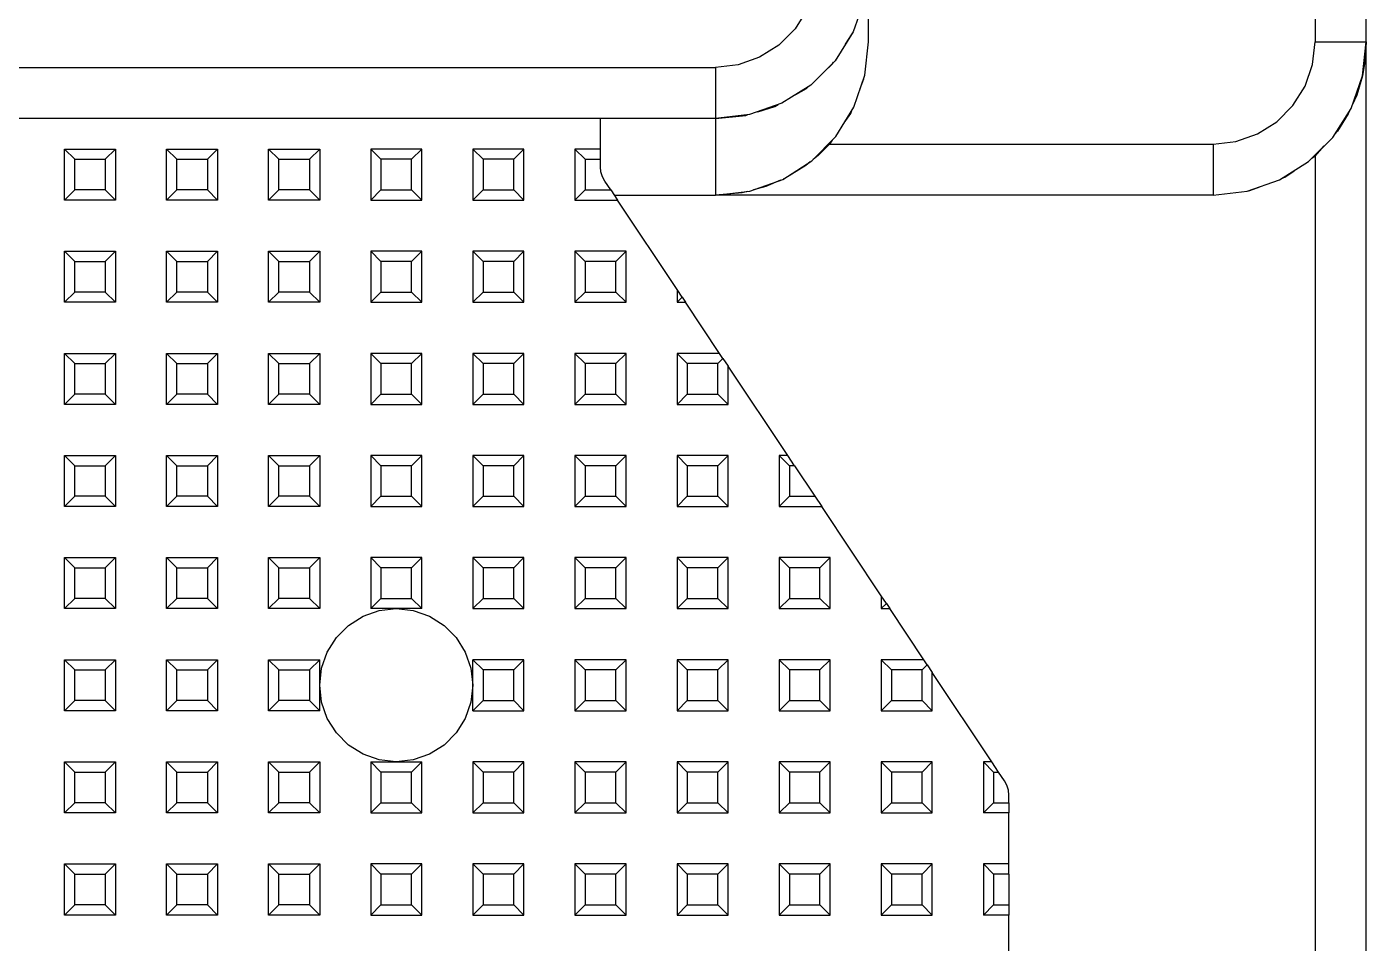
# Model space of a CAD drawing. Header units: millimetres. Extents: x 0 to 125, y 0 to 180.
# Drawn here: x 96.41 to 122.65, y 20.65 to 38.6 of the extents above; entities that cross this region are included whole.
import ezdxf

# ---------------------------------------------------------------- set-up
doc = ezdxf.new("R2010")
doc.units = ezdxf.units.MM

# ---------------------------------------------------------------- blocks, each defined once
blk = doc.blocks.new('CHINT_7200accf6e0c55f6a13e2ec68f27ea84_FACE_0')
at = {"color": 141, "linetype": 'Continuous', "true_color": 0x40d9ff}
for p, q in [((107.65, 36.2), (107.65, 36.8)), ((109.9, 36.8), (109.9, 35.3)), ((112.114, 36.3), (112.136, 36.3)), ((112.189, 36.376), (112.136, 36.3)), ((121.65, 36.064), (121.828, 36.262)), ((97.35, 36), (97.15, 36.2)), ((97.15, 36.2), (98.15, 36.2)), ((97.15, 35.2), (97.15, 36.2)), ((97.35, 36), (97.95, 36)), ((97.35, 35.4), (97.35, 36)), ((97.95, 36), (98.15, 36.2)), ((97.95, 36), (97.95, 35.4)), ((98.15, 36.2), (98.15, 35.2)), ((99.35, 36), (99.15, 36.2)), ((99.15, 36.2), (100.15, 36.2)), ((99.15, 35.2), (99.15, 36.2)), ((99.35, 36), (99.95, 36)), ((99.35, 35.4), (99.35, 36)), ((99.95, 36), (100.15, 36.2)), ((99.95, 36), (99.95, 35.4)), ((100.15, 36.2), (100.15, 35.2)), ((101.35, 36), (101.15, 36.2)), ((101.15, 36.2), (102.15, 36.2)), ((101.15, 35.2), (101.15, 36.2)), ((101.35, 36), (101.95, 36)), ((101.35, 35.4), (101.35, 36)), ((101.95, 36), (102.15, 36.2)), ((101.95, 36), (101.95, 35.4)), ((102.15, 36.2), (102.15, 35.2)), ((103.35, 36), (103.15, 36.2)), ((103.15, 36.2), (103.15, 35.2)), ((104.15, 36.2), (103.15, 36.2)), ((103.95, 36), (103.35, 36)), ((103.35, 36), (103.35, 35.4)), ((103.95, 36), (104.15, 36.2)), ((103.95, 35.4), (103.95, 36)), ((104.15, 35.2), (104.15, 36.2)), ((105.35, 36), (105.15, 36.2)), ((105.15, 36.2), (105.15, 35.2)), ((106.15, 36.2), (105.15, 36.2)), ((105.95, 36), (105.35, 36)), ((105.35, 36), (105.35, 35.4)), ((105.95, 36), (106.15, 36.2)), ((105.95, 35.4), (105.95, 36)), ((106.15, 35.2), (106.15, 36.2)), ((107.35, 36), (107.15, 36.2)), ((107.15, 36.2), (107.15, 35.2)), ((107.65, 36.2), (107.15, 36.2)), ((107.35, 36), (107.35, 35.4)), ((121.65, 36.064), (121.584, 36.018)), ((97.35, 35.4), (97.15, 35.2)), ((98.15, 35.2), (97.15, 35.2)), ((97.95, 35.4), (97.35, 35.4)), ((97.95, 35.4), (98.15, 35.2)), ((99.35, 35.4), (99.15, 35.2)), ((100.15, 35.2), (99.15, 35.2)), ((99.95, 35.4), (99.35, 35.4)), ((99.95, 35.4), (100.15, 35.2)), ((101.35, 35.4), (101.15, 35.2)), ((102.15, 35.2), (101.15, 35.2)), ((101.95, 35.4), (101.35, 35.4)), ((101.95, 35.4), (102.15, 35.2)), ((103.35, 35.4), (103.15, 35.2)), ((103.15, 35.2), (104.15, 35.2)), ((103.35, 35.4), (103.95, 35.4)), ((103.95, 35.4), (104.15, 35.2)), ((105.35, 35.4), (105.15, 35.2)), ((105.15, 35.2), (106.15, 35.2)), ((105.35, 35.4), (105.95, 35.4)), ((105.95, 35.4), (106.15, 35.2)), ((107.35, 35.4), (107.15, 35.2)), ((107.15, 35.2), (107.983, 35.2)), ((107.917, 35.3), (109.9, 35.3)), ((109.15, 33.45), (107.983, 35.2)), ((97.35, 34), (97.15, 34.2)), ((97.15, 34.2), (98.15, 34.2)), ((97.15, 33.2), (97.15, 34.2)), ((97.95, 34), (98.15, 34.2)), ((98.15, 34.2), (98.15, 33.2)), ((99.35, 34), (99.15, 34.2)), ((99.15, 34.2), (100.15, 34.2)), ((99.15, 33.2), (99.15, 34.2)), ((99.95, 34), (100.15, 34.2)), ((100.15, 34.2), (100.15, 33.2)), ((101.35, 34), (101.15, 34.2)), ((101.15, 34.2), (102.15, 34.2)), ((101.15, 33.2), (101.15, 34.2)), ((101.95, 34), (102.15, 34.2)), ((102.15, 34.2), (102.15, 33.2)), ((103.35, 34), (103.15, 34.2)), ((104.15, 34.2), (103.15, 34.2)), ((103.15, 34.2), (103.15, 33.2)), ((103.95, 34), (104.15, 34.2)), ((104.15, 33.2), (104.15, 34.2)), ((105.35, 34), (105.15, 34.2)), ((105.15, 34.2), (105.15, 33.2)), ((106.15, 34.2), (105.15, 34.2)), ((105.95, 34), (106.15, 34.2)), ((106.15, 33.2), (106.15, 34.2)), ((107.35, 34), (107.15, 34.2)), ((107.15, 34.2), (107.15, 33.2)), ((108.15, 34.2), (107.15, 34.2)), ((107.95, 34), (108.15, 34.2)), ((108.15, 33.2), (108.15, 34.2)), ((97.35, 34), (97.95, 34)), ((97.35, 33.4), (97.35, 34)), ((97.95, 34), (97.95, 33.4)), ((99.35, 34), (99.95, 34)), ((99.35, 33.4), (99.35, 34)), ((99.95, 34), (99.95, 33.4)), ((101.35, 34), (101.95, 34)), ((101.35, 33.4), (101.35, 34)), ((101.95, 34), (101.95, 33.4)), ((103.95, 34), (103.35, 34)), ((103.35, 34), (103.35, 33.4)), ((103.95, 33.4), (103.95, 34)), ((105.95, 34), (105.35, 34)), ((105.35, 34), (105.35, 33.4)), ((105.95, 33.4), (105.95, 34)), ((107.95, 34), (107.35, 34)), ((107.35, 34), (107.35, 33.4)), ((107.95, 33.4), (107.95, 34)), ((97.35, 33.4), (97.15, 33.2)), ((97.95, 33.4), (97.35, 33.4)), ((97.95, 33.4), (98.15, 33.2)), ((99.35, 33.4), (99.15, 33.2)), ((99.95, 33.4), (99.35, 33.4)), ((99.95, 33.4), (100.15, 33.2)), ((101.35, 33.4), (101.15, 33.2)), ((101.95, 33.4), (101.35, 33.4)), ((101.95, 33.4), (102.15, 33.2)), ((103.35, 33.4), (103.15, 33.2)), ((103.35, 33.4), (103.95, 33.4)), ((103.95, 33.4), (104.15, 33.2)), ((105.35, 33.4), (105.15, 33.2)), ((105.35, 33.4), (105.95, 33.4)), ((105.95, 33.4), (106.15, 33.2)), ((107.35, 33.4), (107.15, 33.2)), ((107.35, 33.4), (107.95, 33.4)), ((107.95, 33.4), (108.15, 33.2)), ((109.25, 33.3), (109.15, 33.45)), ((109.15, 33.45), (109.15, 33.2)), ((98.15, 33.2), (97.15, 33.2)), ((100.15, 33.2), (99.15, 33.2)), ((102.15, 33.2), (101.15, 33.2)), ((103.15, 33.2), (104.15, 33.2)), ((105.15, 33.2), (106.15, 33.2)), ((107.15, 33.2), (108.15, 33.2)), ((109.25, 33.3), (109.15, 33.2)), ((109.15, 33.2), (109.317, 33.2)), ((109.25, 33.3), (109.317, 33.2)), ((109.983, 32.2), (109.317, 33.2)), ((97.35, 32), (97.15, 32.2)), ((97.15, 32.2), (98.15, 32.2)), ((97.15, 31.2), (97.15, 32.2)), ((97.95, 32), (98.15, 32.2)), ((98.15, 32.2), (98.15, 31.2)), ((99.35, 32), (99.15, 32.2)), ((99.15, 32.2), (100.15, 32.2)), ((99.15, 31.2), (99.15, 32.2)), ((99.95, 32), (100.15, 32.2)), ((100.15, 32.2), (100.15, 31.2)), ((101.35, 32), (101.15, 32.2)), ((101.15, 32.2), (102.15, 32.2)), ((101.15, 31.2), (101.15, 32.2)), ((101.95, 32), (102.15, 32.2)), ((102.15, 32.2), (102.15, 31.2)), ((103.35, 32), (103.15, 32.2)), ((103.15, 32.2), (103.15, 31.2)), ((104.15, 32.2), (103.15, 32.2)), ((103.95, 32), (104.15, 32.2)), ((104.15, 31.2), (104.15, 32.2)), ((105.35, 32), (105.15, 32.2)), ((106.15, 32.2), (105.15, 32.2)), ((105.15, 32.2), (105.15, 31.2)), ((105.95, 32), (106.15, 32.2)), ((106.15, 31.2), (106.15, 32.2)), ((107.35, 32), (107.15, 32.2)), ((107.15, 32.2), (107.15, 31.2)), ((108.15, 32.2), (107.15, 32.2)), ((107.95, 32), (108.15, 32.2)), ((108.15, 31.2), (108.15, 32.2)), ((109.35, 32), (109.15, 32.2)), ((109.15, 32.2), (109.15, 31.2)), ((109.983, 32.2), (109.15, 32.2)), ((109.95, 32), (110.05, 32.1)), ((110.05, 32.1), (109.983, 32.2)), ((110.05, 32.1), (110.15, 31.95)), ((97.35, 32), (97.95, 32)), ((97.35, 31.4), (97.35, 32)), ((97.95, 32), (97.95, 31.4)), ((99.35, 32), (99.95, 32)), ((99.35, 31.4), (99.35, 32)), ((99.95, 32), (99.95, 31.4)), ((101.35, 32), (101.95, 32)), ((101.35, 31.4), (101.35, 32)), ((101.95, 32), (101.95, 31.4)), ((103.95, 32), (103.35, 32)), ((103.35, 32), (103.35, 31.4)), ((103.95, 31.4), (103.95, 32)), ((105.95, 32), (105.35, 32)), ((105.35, 32), (105.35, 31.4)), ((105.95, 31.4), (105.95, 32)), ((107.95, 32), (107.35, 32)), ((107.35, 32), (107.35, 31.4)), ((107.95, 31.4), (107.95, 32)), ((109.95, 32), (109.35, 32)), ((109.35, 32), (109.35, 31.4)), ((109.95, 31.4), (109.95, 32)), ((111.317, 30.2), (110.15, 31.95)), ((110.15, 31.2), (110.15, 31.95)), ((97.35, 31.4), (97.15, 31.2)), ((97.95, 31.4), (97.35, 31.4)), ((97.95, 31.4), (98.15, 31.2)), ((99.35, 31.4), (99.15, 31.2)), ((99.95, 31.4), (99.35, 31.4)), ((99.95, 31.4), (100.15, 31.2)), ((101.35, 31.4), (101.15, 31.2)), ((101.95, 31.4), (101.35, 31.4)), ((101.95, 31.4), (102.15, 31.2)), ((103.35, 31.4), (103.15, 31.2)), ((103.35, 31.4), (103.95, 31.4)), ((103.95, 31.4), (104.15, 31.2)), ((105.35, 31.4), (105.15, 31.2)), ((105.35, 31.4), (105.95, 31.4)), ((105.95, 31.4), (106.15, 31.2)), ((107.35, 31.4), (107.15, 31.2)), ((107.35, 31.4), (107.95, 31.4)), ((107.95, 31.4), (108.15, 31.2)), ((109.35, 31.4), (109.15, 31.2)), ((109.35, 31.4), (109.95, 31.4)), ((109.95, 31.4), (110.15, 31.2)), ((98.15, 31.2), (97.15, 31.2)), ((100.15, 31.2), (99.15, 31.2)), ((102.15, 31.2), (101.15, 31.2)), ((103.15, 31.2), (104.15, 31.2)), ((105.15, 31.2), (106.15, 31.2)), ((107.15, 31.2), (108.15, 31.2)), ((109.15, 31.2), (110.15, 31.2)), ((97.35, 30), (97.15, 30.2)), ((97.15, 30.2), (98.15, 30.2)), ((97.15, 29.2), (97.15, 30.2)), ((97.95, 30), (98.15, 30.2)), ((98.15, 30.2), (98.15, 29.2)), ((99.35, 30), (99.15, 30.2)), ((99.15, 30.2), (100.15, 30.2)), ((99.15, 29.2), (99.15, 30.2)), ((99.95, 30), (100.15, 30.2)), ((100.15, 30.2), (100.15, 29.2)), ((101.35, 30), (101.15, 30.2)), ((101.15, 30.2), (102.15, 30.2)), ((101.15, 29.2), (101.15, 30.2)), ((101.95, 30), (102.15, 30.2)), ((102.15, 30.2), (102.15, 29.2)), ((103.35, 30), (103.15, 30.2)), ((103.15, 30.2), (103.15, 29.2)), ((104.15, 30.2), (103.15, 30.2)), ((103.95, 30), (104.15, 30.2)), ((104.15, 29.2), (104.15, 30.2)), ((105.35, 30), (105.15, 30.2)), ((105.15, 30.2), (105.15, 29.2)), ((106.15, 30.2), (105.15, 30.2)), ((105.95, 30), (106.15, 30.2)), ((106.15, 29.2), (106.15, 30.2)), ((107.35, 30), (107.15, 30.2)), ((107.15, 30.2), (107.15, 29.2)), ((108.15, 30.2), (107.15, 30.2)), ((107.95, 30), (108.15, 30.2)), ((108.15, 29.2), (108.15, 30.2)), ((109.35, 30), (109.15, 30.2)), ((109.15, 30.2), (109.15, 29.2)), ((110.15, 30.2), (109.15, 30.2)), ((109.95, 30), (110.15, 30.2)), ((110.15, 29.2), (110.15, 30.2)), ((111.35, 30), (111.15, 30.2)), ((111.15, 30.2), (111.15, 29.2)), ((111.317, 30.2), (111.15, 30.2)), ((111.45, 30), (111.317, 30.2)), ((97.35, 30), (97.95, 30)), ((97.35, 29.4), (97.35, 30)), ((97.95, 30), (97.95, 29.4)), ((99.35, 30), (99.95, 30)), ((99.35, 29.4), (99.35, 30)), ((99.95, 30), (99.95, 29.4)), ((101.35, 30), (101.95, 30)), ((101.35, 29.4), (101.35, 30)), ((101.95, 30), (101.95, 29.4)), ((103.95, 30), (103.35, 30)), ((103.35, 30), (103.35, 29.4)), ((103.95, 29.4), (103.95, 30)), ((105.95, 30), (105.35, 30)), ((105.35, 30), (105.35, 29.4)), ((105.95, 29.4), (105.95, 30)), ((107.95, 30), (107.35, 30)), ((107.35, 30), (107.35, 29.4)), ((107.95, 29.4), (107.95, 30)), ((109.95, 30), (109.35, 30)), ((109.35, 30), (109.35, 29.4)), ((109.95, 29.4), (109.95, 30)), ((111.45, 30), (111.35, 30)), ((111.35, 30), (111.35, 29.4)), ((111.45, 30), (111.85, 29.4)), ((97.35, 29.4), (97.15, 29.2)), ((97.95, 29.4), (97.35, 29.4)), ((97.95, 29.4), (98.15, 29.2)), ((99.35, 29.4), (99.15, 29.2)), ((99.95, 29.4), (99.35, 29.4)), ((99.95, 29.4), (100.15, 29.2)), ((101.35, 29.4), (101.15, 29.2)), ((101.95, 29.4), (101.35, 29.4)), ((101.95, 29.4), (102.15, 29.2)), ((103.35, 29.4), (103.15, 29.2)), ((103.35, 29.4), (103.95, 29.4)), ((103.95, 29.4), (104.15, 29.2)), ((105.35, 29.4), (105.15, 29.2)), ((105.35, 29.4), (105.95, 29.4)), ((105.95, 29.4), (106.15, 29.2)), ((107.35, 29.4), (107.15, 29.2)), ((107.35, 29.4), (107.95, 29.4)), ((107.95, 29.4), (108.15, 29.2)), ((109.35, 29.4), (109.15, 29.2)), ((109.35, 29.4), (109.95, 29.4)), ((109.95, 29.4), (110.15, 29.2)), ((111.35, 29.4), (111.15, 29.2)), ((111.35, 29.4), (111.85, 29.4)), ((111.85, 29.4), (111.983, 29.2)), ((98.15, 29.2), (97.15, 29.2)), ((100.15, 29.2), (99.15, 29.2)), ((102.15, 29.2), (101.15, 29.2)), ((103.15, 29.2), (104.15, 29.2)), ((105.15, 29.2), (106.15, 29.2)), ((107.15, 29.2), (108.15, 29.2)), ((109.15, 29.2), (110.15, 29.2)), ((111.15, 29.2), (111.983, 29.2)), ((113.15, 27.45), (111.983, 29.2)), ((97.35, 28), (97.15, 28.2)), ((97.15, 28.2), (98.15, 28.2)), ((97.15, 27.2), (97.15, 28.2)), ((97.95, 28), (98.15, 28.2)), ((98.15, 28.2), (98.15, 27.2)), ((99.35, 28), (99.15, 28.2)), ((99.15, 28.2), (100.15, 28.2)), ((99.15, 27.2), (99.15, 28.2)), ((99.95, 28), (100.15, 28.2)), ((100.15, 28.2), (100.15, 27.2)), ((101.35, 28), (101.15, 28.2)), ((101.15, 28.2), (102.15, 28.2)), ((101.15, 27.2), (101.15, 28.2)), ((101.95, 28), (102.15, 28.2)), ((102.15, 28.2), (102.15, 27.2)), ((103.35, 28), (103.15, 28.2)), ((104.15, 28.2), (103.15, 28.2)), ((103.15, 28.2), (103.15, 27.2)), ((103.95, 28), (104.15, 28.2)), ((104.15, 27.2), (104.15, 28.2)), ((105.35, 28), (105.15, 28.2)), ((105.15, 28.2), (105.15, 27.2)), ((106.15, 28.2), (105.15, 28.2)), ((105.95, 28), (106.15, 28.2)), ((106.15, 27.2), (106.15, 28.2)), ((107.35, 28), (107.15, 28.2)), ((107.15, 28.2), (107.15, 27.2)), ((108.15, 28.2), (107.15, 28.2)), ((107.95, 28), (108.15, 28.2)), ((108.15, 27.2), (108.15, 28.2)), ((109.35, 28), (109.15, 28.2)), ((109.15, 28.2), (109.15, 27.2)), ((110.15, 28.2), (109.15, 28.2)), ((109.95, 28), (110.15, 28.2)), ((110.15, 27.2), (110.15, 28.2)), ((111.35, 28), (111.15, 28.2)), ((112.15, 28.2), (111.15, 28.2)), ((111.15, 28.2), (111.15, 27.2)), ((111.95, 28), (112.15, 28.2)), ((112.15, 27.2), (112.15, 28.2)), ((97.35, 28), (97.95, 28)), ((97.35, 27.4), (97.35, 28)), ((97.95, 28), (97.95, 27.4)), ((99.35, 28), (99.95, 28)), ((99.35, 27.4), (99.35, 28)), ((99.95, 28), (99.95, 27.4)), ((101.35, 28), (101.95, 28)), ((101.35, 27.4), (101.35, 28)), ((101.95, 28), (101.95, 27.4)), ((103.95, 28), (103.35, 28)), ((103.35, 28), (103.35, 27.4)), ((103.95, 27.4), (103.95, 28)), ((105.95, 28), (105.35, 28)), ((105.35, 28), (105.35, 27.4)), ((105.95, 27.4), (105.95, 28)), ((107.95, 28), (107.35, 28)), ((107.35, 28), (107.35, 27.4)), ((107.95, 27.4), (107.95, 28)), ((109.95, 28), (109.35, 28)), ((109.35, 28), (109.35, 27.4)), ((109.95, 27.4), (109.95, 28)), ((111.95, 28), (111.35, 28)), ((111.35, 28), (111.35, 27.4)), ((111.95, 27.4), (111.95, 28)), ((97.35, 27.4), (97.15, 27.2)), ((97.95, 27.4), (97.35, 27.4)), ((97.95, 27.4), (98.15, 27.2)), ((99.35, 27.4), (99.15, 27.2)), ((99.95, 27.4), (99.35, 27.4)), ((99.95, 27.4), (100.15, 27.2)), ((101.35, 27.4), (101.15, 27.2)), ((101.95, 27.4), (101.35, 27.4)), ((101.95, 27.4), (102.15, 27.2)), ((103.35, 27.4), (103.15, 27.2)), ((103.35, 27.4), (103.95, 27.4)), ((103.95, 27.4), (104.15, 27.2)), ((105.35, 27.4), (105.15, 27.2)), ((105.35, 27.4), (105.95, 27.4)), ((105.95, 27.4), (106.15, 27.2)), ((107.35, 27.4), (107.15, 27.2)), ((107.35, 27.4), (107.95, 27.4)), ((107.95, 27.4), (108.15, 27.2)), ((109.35, 27.4), (109.15, 27.2)), ((109.35, 27.4), (109.95, 27.4)), ((109.95, 27.4), (110.15, 27.2)), ((111.35, 27.4), (111.15, 27.2)), ((111.35, 27.4), (111.95, 27.4)), ((111.95, 27.4), (112.15, 27.2)), ((113.25, 27.3), (113.15, 27.45)), ((113.15, 27.45), (113.15, 27.2)), ((113.25, 27.3), (113.15, 27.2)), ((113.25, 27.3), (113.317, 27.2)), ((98.15, 27.2), (97.15, 27.2)), ((100.15, 27.2), (99.15, 27.2)), ((102.15, 27.2), (101.15, 27.2)), ((105.15, 27.2), (106.15, 27.2)), ((107.15, 27.2), (108.15, 27.2)), ((109.15, 27.2), (110.15, 27.2)), ((111.15, 27.2), (112.15, 27.2)), ((113.15, 27.2), (113.317, 27.2)), ((113.983, 26.2), (113.317, 27.2)), ((97.35, 26), (97.15, 26.2)), ((97.15, 26.2), (98.15, 26.2)), ((97.15, 25.2), (97.15, 26.2)), ((97.35, 26), (97.95, 26)), ((97.35, 25.4), (97.35, 26)), ((97.95, 26), (98.15, 26.2)), ((97.95, 26), (97.95, 25.4)), ((98.15, 26.2), (98.15, 25.2)), ((99.35, 26), (99.15, 26.2)), ((99.15, 26.2), (100.15, 26.2)), ((99.15, 25.2), (99.15, 26.2)), ((99.35, 26), (99.95, 26)), ((99.35, 25.4), (99.35, 26)), ((99.95, 26), (100.15, 26.2)), ((99.95, 26), (99.95, 25.4)), ((100.15, 26.2), (100.15, 25.2)), ((101.35, 26), (101.15, 26.2)), ((101.15, 26.2), (102.15, 26.2)), ((101.15, 25.2), (101.15, 26.2)), ((101.35, 26), (101.95, 26)), ((101.35, 25.4), (101.35, 26)), ((101.95, 26), (102.15, 26.2)), ((101.95, 26), (101.95, 25.4)), ((105.35, 26), (105.15, 26.2)), ((106.15, 26.2), (105.15, 26.2)), ((105.95, 26), (105.35, 26)), ((105.35, 26), (105.35, 25.4)), ((105.95, 26), (106.15, 26.2)), ((105.95, 25.4), (105.95, 26)), ((106.15, 25.2), (106.15, 26.2)), ((107.35, 26), (107.15, 26.2)), ((107.15, 26.2), (107.15, 25.2)), ((108.15, 26.2), (107.15, 26.2)), ((107.95, 26), (107.35, 26)), ((107.35, 26), (107.35, 25.4)), ((107.95, 26), (108.15, 26.2)), ((107.95, 25.4), (107.95, 26)), ((108.15, 25.2), (108.15, 26.2)), ((109.35, 26), (109.15, 26.2)), ((109.15, 26.2), (109.15, 25.2)), ((110.15, 26.2), (109.15, 26.2)), ((109.95, 26), (109.35, 26)), ((109.35, 26), (109.35, 25.4)), ((109.95, 26), (110.15, 26.2)), ((109.95, 25.4), (109.95, 26)), ((110.15, 25.2), (110.15, 26.2)), ((111.35, 26), (111.15, 26.2)), ((111.15, 26.2), (111.15, 25.2)), ((112.15, 26.2), (111.15, 26.2)), ((111.95, 26), (111.35, 26)), ((111.35, 26), (111.35, 25.4)), ((111.95, 26), (112.15, 26.2)), ((111.95, 25.4), (111.95, 26)), ((112.15, 25.2), (112.15, 26.2)), ((113.35, 26), (113.15, 26.2)), ((113.15, 26.2), (113.15, 25.2)), ((113.983, 26.2), (113.15, 26.2)), ((113.95, 26), (113.35, 26)), ((113.35, 26), (113.35, 25.4)), ((113.95, 26), (114.05, 26.1)), ((113.95, 25.4), (113.95, 26)), ((114.05, 26.1), (113.983, 26.2)), ((114.05, 26.1), (114.15, 25.95)), ((115.317, 24.2), (114.15, 25.95)), ((114.15, 25.2), (114.15, 25.95)), ((97.35, 25.4), (97.15, 25.2)), ((98.15, 25.2), (97.15, 25.2)), ((97.95, 25.4), (97.35, 25.4)), ((97.95, 25.4), (98.15, 25.2)), ((99.35, 25.4), (99.15, 25.2)), ((100.15, 25.2), (99.15, 25.2)), ((99.95, 25.4), (99.35, 25.4)), ((99.95, 25.4), (100.15, 25.2)), ((101.35, 25.4), (101.15, 25.2)), ((102.15, 25.2), (101.15, 25.2)), ((101.95, 25.4), (101.35, 25.4)), ((101.95, 25.4), (102.15, 25.2)), ((105.35, 25.4), (105.15, 25.2)), ((105.15, 25.2), (106.15, 25.2)), ((105.35, 25.4), (105.95, 25.4)), ((105.95, 25.4), (106.15, 25.2)), ((107.35, 25.4), (107.15, 25.2)), ((107.15, 25.2), (108.15, 25.2)), ((107.35, 25.4), (107.95, 25.4)), ((107.95, 25.4), (108.15, 25.2)), ((109.35, 25.4), (109.15, 25.2)), ((109.15, 25.2), (110.15, 25.2)), ((109.35, 25.4), (109.95, 25.4)), ((109.95, 25.4), (110.15, 25.2)), ((111.35, 25.4), (111.15, 25.2)), ((111.15, 25.2), (112.15, 25.2)), ((111.35, 25.4), (111.95, 25.4)), ((111.95, 25.4), (112.15, 25.2)), ((113.35, 25.4), (113.15, 25.2)), ((113.15, 25.2), (114.15, 25.2)), ((113.35, 25.4), (113.95, 25.4)), ((113.95, 25.4), (114.15, 25.2)), ((97.35, 24), (97.15, 24.2)), ((97.15, 24.2), (98.15, 24.2)), ((97.15, 23.2), (97.15, 24.2)), ((97.95, 24), (98.15, 24.2)), ((98.15, 24.2), (98.15, 23.2)), ((99.35, 24), (99.15, 24.2)), ((99.15, 24.2), (100.15, 24.2)), ((99.15, 23.2), (99.15, 24.2)), ((99.95, 24), (100.15, 24.2)), ((100.15, 24.2), (100.15, 23.2)), ((101.35, 24), (101.15, 24.2)), ((101.15, 24.2), (102.15, 24.2)), ((101.15, 23.2), (101.15, 24.2)), ((101.95, 24), (102.15, 24.2)), ((102.15, 24.2), (102.15, 23.2)), ((103.35, 24), (103.15, 24.2)), ((103.15, 24.2), (103.15, 23.2)), ((103.95, 24), (104.15, 24.2)), ((104.15, 23.2), (104.15, 24.2)), ((105.35, 24), (105.15, 24.2)), ((105.15, 24.2), (105.15, 23.2)), ((106.15, 24.2), (105.15, 24.2)), ((105.95, 24), (106.15, 24.2)), ((106.15, 23.2), (106.15, 24.2)), ((107.35, 24), (107.15, 24.2)), ((107.15, 24.2), (107.15, 23.2)), ((108.15, 24.2), (107.15, 24.2)), ((107.95, 24), (108.15, 24.2)), ((108.15, 23.2), (108.15, 24.2)), ((109.35, 24), (109.15, 24.2)), ((109.15, 24.2), (109.15, 23.2)), ((110.15, 24.2), (109.15, 24.2)), ((109.95, 24), (110.15, 24.2)), ((110.15, 23.2), (110.15, 24.2)), ((111.35, 24), (111.15, 24.2)), ((111.15, 24.2), (111.15, 23.2)), ((112.15, 24.2), (111.15, 24.2)), ((111.95, 24), (112.15, 24.2)), ((112.15, 23.2), (112.15, 24.2)), ((113.35, 24), (113.15, 24.2)), ((113.15, 24.2), (113.15, 23.2)), ((114.15, 24.2), (113.15, 24.2)), ((113.95, 24), (114.15, 24.2)), ((114.15, 23.2), (114.15, 24.2)), ((115.35, 24), (115.15, 24.2)), ((115.15, 24.2), (115.15, 23.2)), ((115.317, 24.2), (115.15, 24.2)), ((97.35, 24), (97.95, 24)), ((97.35, 23.4), (97.35, 24)), ((97.95, 24), (97.95, 23.4)), ((99.35, 24), (99.95, 24)), ((99.35, 23.4), (99.35, 24)), ((99.95, 24), (99.95, 23.4)), ((101.35, 24), (101.95, 24)), ((101.35, 23.4), (101.35, 24)), ((101.95, 24), (101.95, 23.4)), ((103.35, 24), (103.35, 23.4)), ((103.95, 24), (103.35, 24)), ((103.95, 23.4), (103.95, 24)), ((105.95, 24), (105.35, 24)), ((105.35, 24), (105.35, 23.4)), ((105.95, 23.4), (105.95, 24)), ((107.95, 24), (107.35, 24)), ((107.35, 24), (107.35, 23.4)), ((107.95, 23.4), (107.95, 24)), ((109.95, 24), (109.35, 24)), ((109.35, 24), (109.35, 23.4)), ((109.95, 23.4), (109.95, 24)), ((111.95, 24), (111.35, 24)), ((111.35, 24), (111.35, 23.4)), ((111.95, 23.4), (111.95, 24)), ((113.95, 24), (113.35, 24)), ((113.35, 24), (113.35, 23.4)), ((113.95, 23.4), (113.95, 24)), ((115.35, 24), (115.35, 23.4)), ((97.35, 23.4), (97.15, 23.2)), ((97.95, 23.4), (97.35, 23.4)), ((97.95, 23.4), (98.15, 23.2)), ((99.35, 23.4), (99.15, 23.2)), ((99.95, 23.4), (99.35, 23.4)), ((99.95, 23.4), (100.15, 23.2)), ((101.35, 23.4), (101.15, 23.2)), ((101.95, 23.4), (101.35, 23.4)), ((101.95, 23.4), (102.15, 23.2)), ((103.35, 23.4), (103.15, 23.2)), ((103.35, 23.4), (103.95, 23.4)), ((103.95, 23.4), (104.15, 23.2)), ((105.35, 23.4), (105.15, 23.2)), ((105.35, 23.4), (105.95, 23.4)), ((105.95, 23.4), (106.15, 23.2)), ((107.35, 23.4), (107.15, 23.2)), ((107.35, 23.4), (107.95, 23.4)), ((107.95, 23.4), (108.15, 23.2)), ((109.35, 23.4), (109.15, 23.2)), ((109.35, 23.4), (109.95, 23.4)), ((109.95, 23.4), (110.15, 23.2)), ((111.35, 23.4), (111.15, 23.2)), ((111.35, 23.4), (111.95, 23.4)), ((111.95, 23.4), (112.15, 23.2)), ((113.35, 23.4), (113.15, 23.2)), ((113.35, 23.4), (113.95, 23.4)), ((113.95, 23.4), (114.15, 23.2)), ((115.35, 23.4), (115.15, 23.2)), ((98.15, 23.2), (97.15, 23.2)), ((100.15, 23.2), (99.15, 23.2)), ((102.15, 23.2), (101.15, 23.2)), ((103.15, 23.2), (104.15, 23.2)), ((105.15, 23.2), (106.15, 23.2)), ((107.15, 23.2), (108.15, 23.2)), ((109.15, 23.2), (110.15, 23.2)), ((111.15, 23.2), (112.15, 23.2)), ((113.15, 23.2), (114.15, 23.2)), ((115.65, 23.2), (115.15, 23.2)), ((115.65, 22.2), (115.65, 23.2)), ((97.35, 22), (97.15, 22.2)), ((97.15, 22.2), (98.15, 22.2)), ((97.15, 21.2), (97.15, 22.2)), ((97.95, 22), (98.15, 22.2)), ((98.15, 22.2), (98.15, 21.2)), ((99.35, 22), (99.15, 22.2)), ((99.15, 22.2), (100.15, 22.2)), ((99.15, 21.2), (99.15, 22.2)), ((99.95, 22), (100.15, 22.2)), ((100.15, 22.2), (100.15, 21.2)), ((101.35, 22), (101.15, 22.2)), ((101.15, 22.2), (102.15, 22.2)), ((101.15, 21.2), (101.15, 22.2)), ((101.95, 22), (102.15, 22.2)), ((102.15, 22.2), (102.15, 21.2)), ((103.35, 22), (103.15, 22.2)), ((103.15, 22.2), (103.15, 21.2)), ((104.15, 22.2), (103.15, 22.2)), ((103.95, 22), (104.15, 22.2)), ((104.15, 21.2), (104.15, 22.2)), ((105.35, 22), (105.15, 22.2)), ((105.15, 22.2), (105.15, 21.2)), ((106.15, 22.2), (105.15, 22.2)), ((105.95, 22), (106.15, 22.2)), ((106.15, 21.2), (106.15, 22.2)), ((107.35, 22), (107.15, 22.2)), ((107.15, 22.2), (107.15, 21.2)), ((108.15, 22.2), (107.15, 22.2)), ((107.95, 22), (108.15, 22.2)), ((108.15, 21.2), (108.15, 22.2)), ((109.35, 22), (109.15, 22.2)), ((109.15, 22.2), (109.15, 21.2)), ((110.15, 22.2), (109.15, 22.2)), ((109.95, 22), (110.15, 22.2)), ((110.15, 21.2), (110.15, 22.2)), ((111.35, 22), (111.15, 22.2)), ((111.15, 22.2), (111.15, 21.2)), ((112.15, 22.2), (111.15, 22.2)), ((111.95, 22), (112.15, 22.2)), ((112.15, 21.2), (112.15, 22.2)), ((113.35, 22), (113.15, 22.2)), ((113.15, 22.2), (113.15, 21.2)), ((114.15, 22.2), (113.15, 22.2)), ((113.95, 22), (114.15, 22.2)), ((114.15, 21.2), (114.15, 22.2)), ((115.35, 22), (115.15, 22.2)), ((115.15, 22.2), (115.15, 21.2)), ((115.65, 22.2), (115.15, 22.2)), ((115.65, 22), (115.65, 22.2)), ((97.35, 22), (97.95, 22)), ((97.35, 21.4), (97.35, 22)), ((97.95, 22), (97.95, 21.4)), ((99.35, 22), (99.95, 22)), ((99.35, 21.4), (99.35, 22)), ((99.95, 22), (99.95, 21.4)), ((101.35, 22), (101.95, 22)), ((101.35, 21.4), (101.35, 22)), ((101.95, 22), (101.95, 21.4)), ((103.95, 22), (103.35, 22)), ((103.35, 22), (103.35, 21.4)), ((103.95, 21.4), (103.95, 22)), ((105.95, 22), (105.35, 22)), ((105.35, 22), (105.35, 21.4)), ((105.95, 21.4), (105.95, 22)), ((107.95, 22), (107.35, 22)), ((107.35, 22), (107.35, 21.4)), ((107.95, 21.4), (107.95, 22)), ((109.95, 22), (109.35, 22)), ((109.35, 22), (109.35, 21.4)), ((109.95, 21.4), (109.95, 22)), ((111.95, 22), (111.35, 22)), ((111.35, 22), (111.35, 21.4)), ((111.95, 21.4), (111.95, 22)), ((113.95, 22), (113.35, 22)), ((113.35, 22), (113.35, 21.4)), ((113.95, 21.4), (113.95, 22)), ((115.65, 22), (115.35, 22)), ((115.35, 22), (115.35, 21.4)), ((115.65, 22), (115.65, 21.4)), ((97.35, 21.4), (97.15, 21.2)), ((97.95, 21.4), (97.35, 21.4)), ((97.95, 21.4), (98.15, 21.2)), ((99.35, 21.4), (99.15, 21.2)), ((99.95, 21.4), (99.35, 21.4)), ((99.95, 21.4), (100.15, 21.2)), ((101.35, 21.4), (101.15, 21.2)), ((101.95, 21.4), (101.35, 21.4)), ((101.95, 21.4), (102.15, 21.2)), ((103.35, 21.4), (103.15, 21.2)), ((103.35, 21.4), (103.95, 21.4)), ((103.95, 21.4), (104.15, 21.2)), ((105.35, 21.4), (105.15, 21.2)), ((105.35, 21.4), (105.95, 21.4)), ((105.95, 21.4), (106.15, 21.2)), ((107.35, 21.4), (107.15, 21.2)), ((107.35, 21.4), (107.95, 21.4)), ((107.95, 21.4), (108.15, 21.2)), ((109.35, 21.4), (109.15, 21.2)), ((109.35, 21.4), (109.95, 21.4)), ((109.95, 21.4), (110.15, 21.2)), ((111.35, 21.4), (111.15, 21.2)), ((111.35, 21.4), (111.95, 21.4)), ((111.95, 21.4), (112.15, 21.2)), ((113.35, 21.4), (113.15, 21.2)), ((113.35, 21.4), (113.95, 21.4)), ((113.95, 21.4), (114.15, 21.2)), ((115.35, 21.4), (115.15, 21.2)), ((115.35, 21.4), (115.65, 21.4)), ((115.65, 21.4), (115.65, 21.2)), ((98.15, 21.2), (97.15, 21.2)), ((100.15, 21.2), (99.15, 21.2)), ((102.15, 21.2), (101.15, 21.2)), ((103.15, 21.2), (104.15, 21.2)), ((105.15, 21.2), (106.15, 21.2)), ((107.15, 21.2), (108.15, 21.2)), ((109.15, 21.2), (110.15, 21.2)), ((111.15, 21.2), (112.15, 21.2)), ((113.15, 21.2), (114.15, 21.2)), ((115.65, 21.2), (115.15, 21.2)), ((115.65, 20.2), (115.65, 21.2))]:
    blk.add_line(p, q, dxfattribs=at)
for points in [[(122.65, 38.3), (122.65, 41.8), (122.65, 51.8)], [(122.599, 42.188), (121.65, 41.239), (121.65, 38.3), (122.65, 38.3)], [(109.9, 35.3), (110.578, 35.378), (111.219, 35.606), (111.789, 35.97), (112.261, 36.449), (112.613, 37.02), (112.828, 37.645), (112.9, 38.3), (112.9, 39.8), (112.9, 39.8)], [(112.9, 39.8), (112.825, 39.132), (112.603, 38.498), (112.245, 37.93), (111.77, 37.455), (111.202, 37.097), (110.568, 36.875), (109.9, 36.8)], [(111.9, 39.8), (111.85, 39.355), (111.702, 38.932), (111.464, 38.553), (111.147, 38.236), (110.768, 37.998), (110.345, 37.85), (109.9, 37.8)], [(112.452, 38.258), (112.582, 38.455), (112.59, 38.477)], [(119.65, 36.3), (120.095, 36.35), (120.518, 36.498), (120.897, 36.736), (121.214, 37.053), (121.452, 37.432), (121.6, 37.855), (121.65, 38.3)], [(119.65, 35.3), (120.318, 35.375), (120.952, 35.597), (121.52, 35.955), (121.995, 36.43), (122.353, 36.998), (122.575, 37.632), (122.65, 38.3)], [(121.65, 36.064), (121.65, 15), (122.65, 15), (122.65, 38.3)], [(122.65, 38.3), (122.631, 37.954), (122.578, 37.635), (122.465, 37.259), (122.374, 37.058)], [(109.9, 36.8), (15.4, 36.8), (15.4, 37.8), (109.9, 37.8), (109.9, 36.8)], [(112.018, 37.702), (112.196, 37.87), (112.217, 37.901)], [(112.74, 37.389), (112.812, 37.577), (112.816, 37.61)], [(111.474, 37.268), (111.683, 37.387), (111.722, 37.424)], [(110.733, 36.933), (111.068, 37.037), (111.129, 37.072)], [(109.9, 36.8), (110.497, 36.86), (110.533, 36.871)], [(112.426, 36.716), (112.552, 36.897), (112.575, 36.959)], [(122.331, 36.963), (122.297, 36.888), (122.086, 36.549), (122.035, 36.492)], [(112.136, 36.3), (119.65, 36.3), (119.65, 35.3), (109.9, 35.3)], [(112.136, 36.3), (111.914, 36.076), (111.815, 35.995)], [(107.35, 36), (107.65, 36), (107.65, 36.2)], [(107.85, 35.4), (107.734, 35.574), (107.688, 35.66), (107.66, 35.754), (107.65, 35.851), (107.65, 36)], [(111.76, 35.951), (111.671, 35.878), (111.262, 35.627), (111.234, 35.615)], [(121.002, 35.629), (121.053, 35.648), (121.236, 35.776)], [(111.179, 35.591), (110.886, 35.465), (110.649, 35.403)], [(120.346, 35.385), (120.373, 35.388), (120.564, 35.462)], [(107.35, 35.4), (107.85, 35.4), (107.983, 35.2)], [(110.533, 35.373), (110.423, 35.344), (109.9, 35.3)], [(102.15, 25.7), (102.188, 26.034), (102.299, 26.351), (102.477, 26.635), (102.715, 26.873), (102.999, 27.051), (103.316, 27.162), (103.65, 27.2)], [(104.15, 27.2), (103.65, 27.2), (103.15, 27.2)], [(103.65, 27.2), (103.984, 27.162), (104.301, 27.051), (104.585, 26.873), (104.823, 26.635), (105.001, 26.351), (105.112, 26.034), (105.15, 25.7)], [(102.15, 25.2), (102.15, 25.7), (102.15, 26.2)], [(105.15, 25.2), (105.15, 25.7), (105.15, 26.2)], [(103.65, 24.2), (103.316, 24.238), (102.999, 24.349), (102.715, 24.527), (102.477, 24.765), (102.299, 25.049), (102.188, 25.366), (102.15, 25.7)], [(105.15, 25.7), (105.112, 25.366), (105.001, 25.049), (104.823, 24.765), (104.585, 24.527), (104.301, 24.349), (103.984, 24.238), (103.65, 24.2)], [(103.15, 24.2), (103.65, 24.2), (104.15, 24.2)], [(115.35, 24), (115.45, 24), (115.317, 24.2)], [(115.65, 23.4), (115.65, 23.549), (115.64, 23.646), (115.612, 23.74), (115.566, 23.826), (115.45, 24)], [(115.35, 23.4), (115.65, 23.4), (115.65, 23.2)]]:
    blk.add_lwpolyline(points, dxfattribs=at)
blk = doc.blocks.new('CHINT_7200accf6e0c55f6a13e2ec68f27ea84')
at = {"color": 141, "true_color": 0x40d9ff}
blk.add_blockref('CHINT_7200accf6e0c55f6a13e2ec68f27ea84_FACE_0', (0, 0), dxfattribs=at)

msp = doc.modelspace()

# ---------------------------------------------------------------- block references
at = {"color": 141, "true_color": 0x40d9ff}
msp.add_blockref('CHINT_7200accf6e0c55f6a13e2ec68f27ea84', (0, 0), dxfattribs=at)

doc.saveas('drawing.dxf')
